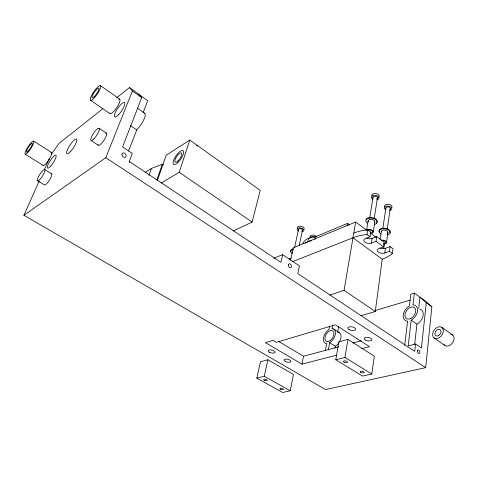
<?xml version="1.0" encoding="UTF-8"?>
<svg xmlns="http://www.w3.org/2000/svg" width="478" height="478" viewBox="0 0 478 478"><rect width="100%" height="100%" fill="white"/><g stroke="black" fill="none" stroke-linecap="round" stroke-linejoin="round"><path stroke-width="0.72" d="M39.148 181.21L23.9 215.291L325.536 389.576L425.659 367.654L431.861 306.78L425.516 301.158L414.348 293.104L410.829 294.179L409.419 305.98L408.989 306.219A9.04 5.993 -54.2 0 0 403.229 315.062A9.04 5.993 -54.2 0 0 407.208 321.156L407.609 321.162L404.741 345.259M418.722 308.226L419.959 297.155L426.268 302.747L421.447 347.99L415.561 344.029L408.194 345.857L411.194 320.17L411.63 319.937A9.04 5.993 -54.2 0 0 417.479 311.011A9.04 5.993 -54.2 0 0 413.374 304.934L412.968 304.94L414.348 293.104M414.647 344.65L416.941 324.156L417.378 323.923A8.992 6.029 -54.1 0 0 423.126 315.54A8.992 6.029 -54.1 0 0 419.839 309.081M415.561 344.029L414.743 351.372L297.8 273.589L299.425 265.887L282.677 254.619L273.864 258.234M361.045 315.731L375.284 311.483L382.221 259.184A45.165 24.898 9.4 0 0 391.267 254.41L392.372 253.46L393.018 248.781L390.114 246.6L385.435 248.321A4.559 2.48 8.1 0 1 380.153 248.022M392.372 253.46L389.45 251.285L390.114 246.6M371.788 373.999L374.298 356.152L347.912 339.386L338.824 341.878L335.801 359.773L362.539 376.084L371.788 373.999L344.979 357.454L335.801 359.773M386.481 242.531L387.933 232.433M383.744 248.703L384.491 243.583M387.258 229.189L390.245 208.605M366.584 238.026A4.601 2.551 8.6 0 0 372.111 238.403L376.772 236.604L384.222 242.191L383.541 246.887L378.857 248.62A4.577 2.468 8.1 0 0 378.373 252.067A4.577 2.468 8.1 0 0 384.766 252.987L385.435 248.321M382.836 228.442L385.889 207.882M380.058 239.418L381.241 231.501M353.762 233.097A44.03 23.571 8.1 0 1 365.108 230.121L367.713 229.822L370.731 232.081L369.99 236.795L365.323 238.612A4.619 2.533 8.7 0 0 364.923 242.167A4.619 2.533 8.7 0 0 371.382 243.093L376.055 241.312L376.772 236.604M373.252 231.985L374.836 221.852M374.19 218.607L377.429 197.958M371.382 243.093L372.111 238.403M369.99 236.795L366.955 234.543L367.713 229.822M369.715 217.854L373.031 197.229M344.979 357.454L347.912 339.386M366.56 230.312L368.078 220.92M329.981 295.046L344.07 290.319L355.662 222.019L366.25 229.942M334.899 348.372L335.64 346A8.174 4.977 -58.5 0 0 339.069 342.523M337.671 332.162L338.669 326.331M328.362 349.938L329.635 342.702L329.999 342.493A8.216 4.941 -58.5 0 0 335.323 334.385A8.216 4.941 -58.5 0 0 332.431 328.631L332.108 328.625L332.748 324.968M347.219 225.556L347.608 223.387L349.812 225.019M325.41 350.667L326.683 343.515L326.355 343.503A8.216 4.941 -58.5 0 1 323.564 337.731A8.216 4.941 -58.5 0 1 328.816 329.689L329.695 326.564M361.595 348.719L369.5 346.675L335.413 324.807L276.254 342.344L272.974 340.396L265.445 342.654L301.959 364.128L303.482 356.247L338.538 346.849M290.23 390.765L293.462 374.447L267.877 359.743L260.48 361.786L256.805 378.152L282.683 392.486L290.23 390.765L264.262 376.252L256.805 378.152M314.924 239.544L315.492 236.735L347.608 223.387M307.82 241.79L308.543 238.295M299.21 245.411L302.478 230.157M294.567 247.622L298.511 229.482M264.262 376.252L267.877 359.743M290.57 260.146L293.271 247.801L355.662 222.019M282.677 254.619L280.927 262.362L129.281 161.492L132.316 153.444L122.607 146.913L141.691 97.679L138.674 94.172M233.228 230.988L252.097 222.073L260.247 190.375L189.826 140.066L166.177 155.213L157.346 180.654M161.301 183.026L179.178 172.277L189.826 140.066M156.802 180.075L162.305 164.259L163.482 165.053M148.975 175.426L151.466 168.411L162.305 164.259M128.528 150.964L137.001 129.436A11.424 3.352 -55.6 0 0 144.003 119.267A11.424 3.352 -55.6 0 0 144.248 113.101M143.107 112.718L147.696 100.679L129.532 87.57L116.746 97.697M23.9 215.291L105.793 157.728L132.406 90.987L129.532 87.57M44.335 169.624L49.216 158.72M51.475 154.036L59.194 143.251L102.794 108.739M145.192 172.391L151.466 168.411M292.787 261.568L352.955 237.769A44.191 23.44 8.2 0 1 364.338 234.835L366.955 234.543M384.766 252.987L389.45 251.285M375.14 310.569L410.034 300.124M352.842 343.013L361.428 340.712M301.959 364.128L336.446 355.22M315.492 236.735L313.765 236.921A20.59 11.03 10.9 0 0 302.867 243.732M278.632 341.441L303.482 356.247M37.505 180.696L44.37 184.872A6.626 1.619 -57.3 0 0 49.73 179.686A6.626 1.619 -57.3 0 0 51.128 173.753M44.842 169.612A6.656 1.565 -57.3 0 1 40.331 178.921A6.656 1.565 -57.3 0 1 38.371 176.956A6.656 1.565 -57.3 0 1 44.842 169.612L51.666 173.837M329.635 342.702L335.269 346.209M25.244 154.28L43.217 165.454M33.58 141.082L51.409 152.392M333.638 329.013L339.207 332.557M105.793 157.728L425.659 367.654M91.011 140.466L98.301 145.288M99.101 128.229L106.349 133.117M344.07 290.319L375.284 311.483M179.178 172.277L252.097 222.073M90.444 100.159L109.779 113.525M433.952 337.91L444.743 345.367M130.159 125.379L136.583 129.831M411.194 320.17L416.941 324.156M441.953 327.424A6.596 4.619 -53.9 0 1 439.145 337.785A6.596 4.619 -53.9 0 1 432.841 332.855A6.596 4.619 -53.9 0 1 441.953 327.424L452.672 335M100.559 85.658A8.849 2.085 -55.7 0 1 94.327 97.805A8.849 2.085 -55.7 0 1 91.668 95.301A8.849 2.085 -55.7 0 1 100.559 85.658L119.787 99.257M137.18 107.95L144.655 113.256M132.406 90.987L141.691 97.679M426.268 302.747L431.861 306.78M352.955 237.769L382.221 259.184M376.055 241.312L383.541 246.887M370.366 233.025L376.252 237.423M129.269 161.337A23.231 6.68 -55.1 0 1 129.657 162.574M196.595 145.27A5.443 3.286 19 0 1 197.563 146.107M310.33 237.243A3.388 1.852 11.4 0 1 312.271 235.092A3.388 1.852 11.4 0 1 316.579 236.789M309.81 238.474A3.394 1.846 11.4 0 1 311.303 236.813A3.394 1.846 11.4 0 1 314.954 237.339M311.59 237.739A1.996 1.087 11.4 0 1 311.883 237.62M297.525 228.012A3.424 1.894 12 0 1 301.349 226.339A3.424 1.894 12 0 1 303.865 229.476M298.69 231.167A3.43 1.888 12.1 0 1 298.009 228.149A3.43 1.888 12.1 0 1 303.177 229.034A3.43 1.888 12.1 0 1 302.048 231.746M298.535 229.721A2.014 1.111 12.1 0 1 299.831 228.657A2.014 1.111 12.1 0 1 302.221 229.512A2.014 1.111 12.1 0 1 301.755 230.874M371.92 196.177A3.782 2.259 8 0 1 375.977 193.62A3.782 2.259 8 0 1 378.725 197.3M372.971 199.195A3.788 2.253 8 0 1 372.667 195.693A3.788 2.253 8 0 1 378.397 196.637A3.788 2.253 8 0 1 376.694 199.81M373.115 197.79A2.229 1.326 8 0 1 374.226 196.309A2.229 1.326 8 0 1 377.005 196.948A2.229 1.326 8 0 1 376.849 198.651M384.748 206.807A3.752 2.199 7.4 0 1 388.447 204.285A3.752 2.199 7.4 0 1 391.829 207.542M385.782 209.782A3.758 2.193 7.4 0 1 385.561 206.388A3.758 2.193 7.4 0 1 391.231 207.327A3.758 2.193 7.4 0 1 389.474 210.398M385.955 208.426A2.211 1.291 7.4 0 1 388.363 206.98A2.211 1.291 7.4 0 1 389.929 209.083M292.757 252.175A3.077 1.625 12.2 0 1 292.733 251.314M292.166 253.597A5.133 2.707 12.2 0 1 293.301 249.367M290.815 251.368A5.133 2.707 12.2 0 1 293.414 248.853M367.002 230.139A3.442 1.924 8.6 0 1 372.685 230.713A3.442 1.924 8.6 0 1 370.51 233.467M368.042 230.157A2.754 1.536 8.6 0 1 372.296 231.071A2.754 1.536 8.6 0 1 370.378 233.079M368.419 221.947A3.412 1.942 8.4 0 1 371.239 219.402A3.412 1.942 8.4 0 1 374.656 222.336M367.224 223.101A5.682 3.238 8.4 0 1 367.893 218.488A5.682 3.238 8.4 0 1 375.965 219.85A5.682 3.238 8.4 0 1 374.692 224.361M365.945 219.898A5.682 3.238 8.4 0 1 373.366 217.908A5.682 3.238 8.4 0 1 376.377 222.987M289.13 259.076A40.403 20.381 11 0 1 290.983 258.257M305.125 243.254A20.65 10.982 10.9 0 1 311.172 240.763M381.641 240.213A3.406 1.87 8 0 1 386.326 241.784A3.406 1.87 8 0 1 383.72 243.959M381.934 240.583A2.725 1.494 8 0 1 385.68 241.838A2.725 1.494 8 0 1 383.595 243.577M381.289 232.003A3.382 1.888 7.8 0 1 385.292 230.169A3.382 1.888 7.8 0 1 387.347 233.306M381.187 234.142A5.634 3.149 7.8 0 1 380.542 229.386A5.634 3.149 7.8 0 1 388.865 230.306A5.634 3.149 7.8 0 1 387.736 234.865M379.317 231.812A5.628 3.149 7.8 0 1 384.832 228.251A5.628 3.149 7.8 0 1 389.929 232.977M450.832 334.283A6.525 4.666 -53.8 0 1 452.78 342.559A6.525 4.666 -53.8 0 1 444.08 344.644M118.663 99.245A8.723 2.282 -55.7 0 1 116.961 107.281A8.723 2.282 -55.7 0 1 109.558 113.017M50.949 152.434A7.726 1.787 -57 0 1 49.103 159.473A7.726 1.787 -57 0 1 42.948 165.185M338 332.174A8.174 4.977 -58.5 0 1 339.601 341.639M105.614 133.123A7.295 1.978 -56.3 0 1 104.049 140.209A7.295 1.978 -56.3 0 1 97.978 144.673M177.858 162.598A8.299 2.922 -55.6 0 0 183.146 150.755A8.299 2.922 -55.6 0 0 174.046 159.21A8.299 2.922 -55.6 0 0 177.858 162.598M177.995 160.907A5.533 1.948 -55.6 0 0 181.538 153.008A5.533 1.948 -55.6 0 0 175.474 158.624A5.533 1.948 -55.6 0 0 177.995 160.907M280.455 389.253A1.792 0.675 12.3 0 0 283.37 389.45A1.792 0.675 12.3 0 0 281.16 388.22A1.792 0.675 12.3 0 0 280.455 389.253M264.268 380.255A1.816 0.699 12.8 0 0 267.196 380.446A1.816 0.699 12.8 0 0 264.926 379.174A1.816 0.699 12.8 0 0 264.268 380.255M360.735 372.368A2.008 0.819 9.8 0 0 364.099 372.559A2.008 0.819 9.8 0 0 361.816 371.161A2.008 0.819 9.8 0 0 360.735 372.368M344.011 362.121A2.031 0.848 10.3 0 0 347.398 362.3A2.031 0.848 10.3 0 0 345.05 360.854A2.031 0.848 10.3 0 0 344.011 362.121M438.296 335.735A3.74 2.617 -53.9 0 0 440.417 329.886A3.74 2.617 -53.9 0 0 435.165 332.401A3.74 2.617 -53.9 0 0 438.296 335.735M94.704 96.186A5.897 1.386 -55.7 0 0 98.874 88.077A5.897 1.386 -55.7 0 0 92.947 94.489A5.897 1.386 -55.7 0 0 94.704 96.186M27.891 152.398A7.821 1.625 -57 0 0 33.836 141.309A7.821 1.625 -57 0 0 26.547 149.351A7.821 1.625 -57 0 0 27.891 152.398M28.387 150.833A5.216 1.081 -57 0 0 32.361 143.43A5.216 1.081 -57 0 0 27.509 148.778A5.216 1.081 -57 0 0 28.387 150.833M285.33 361.499A3.507 1.44 12.1 0 0 290.857 361.523A3.507 1.44 12.1 0 0 286.149 359.133A3.507 1.44 12.1 0 0 285.33 361.499M269.568 352.328A3.555 1.482 12.7 0 0 275.119 352.322A3.555 1.482 12.7 0 0 270.291 349.866A3.555 1.482 12.7 0 0 269.568 352.328M365.353 340.085A3.92 1.739 9.4 0 0 371.765 340.031A3.92 1.739 9.4 0 0 366.847 337.307A3.92 1.739 9.4 0 0 365.353 340.085M349.107 329.605A3.967 1.798 9.9 0 0 355.56 329.515A3.967 1.798 9.9 0 0 350.505 326.713A3.967 1.798 9.9 0 0 349.107 329.605M122.004 154.914A2.456 1.846 53.7 0 0 125.403 157.172A2.456 1.846 53.7 0 0 124.758 153.265A2.456 1.846 53.7 0 0 122.004 154.914M288.407 264.806A2.109 1.44 68.5 0 0 290.325 267.835A2.109 1.44 68.5 0 0 290.988 264.764A2.109 1.44 68.5 0 0 288.407 264.806M417.497 350.954A1.9 1.117 74.1 0 0 419.116 353.589A1.9 1.117 74.1 0 0 419.427 350.679A1.9 1.117 74.1 0 0 417.497 350.954M70.565 151.478A8.783 2.169 -56.7 0 0 76.665 139.17A8.783 2.169 -56.7 0 0 67.972 148.604A8.783 2.169 -56.7 0 0 70.565 151.478M411.08 318.324A6.782 4.493 -54.2 0 0 414.575 307.766A6.782 4.493 -54.2 0 0 405.332 313.024A6.782 4.493 -54.2 0 0 411.08 318.324M330.364 340.509A6.16 3.71 -58.5 0 0 332.778 330.895A6.16 3.71 -58.5 0 0 325.13 336.775A6.16 3.71 -58.5 0 0 330.364 340.509M93.849 138.919A7.337 1.918 -56.3 0 0 99.316 128.445A7.337 1.918 -56.3 0 0 92.045 135.698A7.337 1.918 -56.3 0 0 93.849 138.919M50.835 165.938A7.702 1.828 -57 0 0 55.968 155.266A7.702 1.828 -57 0 0 48.403 163.882A7.702 1.828 -57 0 0 50.835 165.938M118.347 114.881A8.694 2.33 -55.7 0 0 124.65 102.645A8.694 2.33 -55.7 0 0 115.79 111.493A8.694 2.33 -55.7 0 0 118.347 114.881"/></g></svg>
